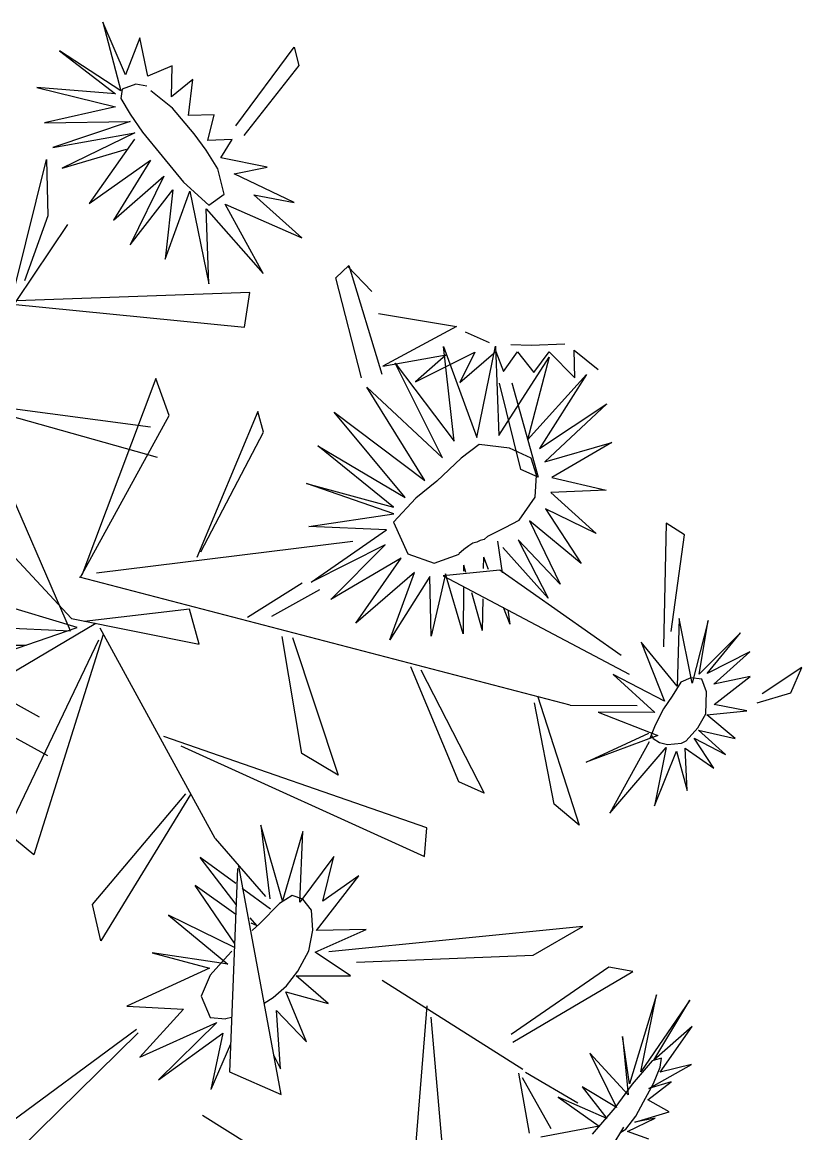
# Model space of a CAD drawing. Header units: millimetres. Extents: x -2729 to 15248, y -12439 to 5292.
# Drawn here: x 4014 to 4050, y -10872.7 to -10821.3 of the extents above; entities that cross this region are included whole.
import ezdxf

# ---------------------------------------------------------------- set-up
doc = ezdxf.new("R2010")
doc.units = ezdxf.units.MM

# ---------------------------------------------------------------- blocks, each defined once
blk = doc.blocks.new('aerysty')
at = {"color": 221, "linetype": 'Continuous'}
for p, q in [((-12.22, 1.638, 0.09), (-12.473, 0.625, 0.09)), ((-11.925, 0.658, 0.09), (-10.65, 1.72, 0.09)), ((-10.65, 1.72, 0.09), (-10.74, 0.579, 0.09)), ((-12.473, 0.625, 0.09), (-11.251, 1.332, 0.09)), ((-11.251, 1.332, 0.09), (-11.925, 0.658, 0.09)), ((-10.284, 0.333, 0.09), (-8.262, 1.353, 0.09)), ((-8.262, 1.353, 0.09), (-9.356, 0.345, 0.09)), ((-10.74, 0.579, 0.09), (-9.448, 1.02, 0.09)), ((-9.448, 1.02, 0.09), (-10.284, 0.333, 0.09)), ((-9.356, 0.345, 0.09), (-6.789, 0.394, 0.09)), ((-6.789, 0.394, 0.09), (-9.07, -0.205, 0.09)), ((-12.506, -0.502, 0.09), (-12.941, -2.914, 0.09)), ((-11.925, -2.263, 0.09), (-12.506, -0.502, 0.09)), ((-11.842, -0.42, 0.09), (-11.925, -2.263, 0.09)), ((-10.434, -2.84, 0.09), (-11.842, -0.42, 0.09)), ((-11.051, -0.298, 0.09), (-10.434, -2.84, 0.09)), ((-8.954, -2.023, 0.09), (-11.051, -0.298, 0.09)), ((-5.834, -0.365, 0.09), (-9.839, -0.405, 0.09)), ((-9.839, -0.405, 0.09), (-6.483, -1.791, 0.09)), ((-9.07, -0.205, 0.09), (-5.834, -0.365, 0.09)), ((-13.008, -0.601, 0.09), (-14.925, -2.556, 0.09)), ((-12.941, -2.914, 0.09), (-13.008, -0.601, 0.09)), ((-10.589, -0.533, 0.09), (-8.954, -2.023, 0.09)), ((-6.483, -1.791, 0.09), (-10.589, -0.533, 0.09)), ((3.691, -5.428, 0.09), (4.334, -6.944, 0.09)), ((3.719, -7.042, 0.09), (3.691, -5.428, 0.09)), ((4.334, -6.944, 0.09), (4.523, -5.323, 0.09)), ((4.523, -5.323, 0.09), (4.75, -6.992, 0.09)), ((4.75, -6.992, 0.09), (5.383, -5.367, 0.09)), ((5.383, -5.367, 0.09), (5.556, -7.07, 0.09)), ((5.556, -7.07, 0.09), (6.737, -5.623, 0.09)), ((6.737, -5.623, 0.09), (6.136, -7.045, 0.09)), ((2.141, -5.869, 0.09), (3.719, -7.042, 0.09)), ((3.384, -7.299, 0.09), (2.141, -5.869, 0.09)), ((6.136, -7.045, 0.09), (8.146, -6.387, 0.09)), ((8.146, -6.387, 0.09), (6.913, -7.577, 0.09)), ((0.713, -6.723, 0.09), (3.384, -7.299, 0.09)), ((3.267, -7.779, 0.09), (0.713, -6.723, 0.09)), ((6.913, -7.577, 0.09), (9.085, -7.037, 0.09)), ((9.085, -7.037, 0.09), (7.157, -8.12, 0.09)), ((-0.704, -8.248, 0.09), (3.267, -7.779, 0.09)), ((9.563, -7.883, 0.09), (6.921, -8.409, 0.09)), ((7.157, -8.12, 0.09), (9.563, -7.883, 0.09)), ((3.031, -8.581, 0.09), (-0.704, -8.248, 0.09)), ((3.502, -8.403, 0.09), (0.632, -10.473, 0.09)), ((2.862, -11.304, 0.09), (3.502, -8.403, 0.09)), ((3.354, -8.686, 0.09), (3.26, -8.513, 0.09)), ((6.398, -8.44, 0.09), (8.537, -10.602, 0.09)), ((9.207, -9.436, 0.09), (6.398, -8.44, 0.09)), ((6.921, -8.409, 0.09), (9.207, -9.436, 0.09)), ((0.632, -10.473, 0.09), (3.364, -8.816, 0.09)), ((4.309, -9.124, 0.09), (2.862, -11.304, 0.09)), ((4.702, -11.693, 0.09), (4.309, -9.124, 0.09)), ((4.998, -9.04, 0.09), (4.702, -11.693, 0.09)), ((6.664, -11.45, 0.09), (4.998, -9.04, 0.09)), ((5.895, -8.941, 0.09), (6.664, -11.45, 0.09)), ((8.537, -10.602, 0.09), (5.895, -8.941, 0.09)), ((2.413, -12.546, 0.09), (4.127, -9.983, 0.09)), ((-18.992, -14.294, 0.09), (-16.851, -15.954, 0.09)), ((-18.653, -14.899, 0.09), (-18.992, -14.294, 0.09)), ((-17.294, -14.001, 0.09), (-15.896, -16.081, 0.09)), ((-16.851, -15.954, 0.09), (-17.294, -14.001, 0.09)), ((-15.896, -16.081, 0.09), (-15.27, -14.156, 0.09)), ((-15.27, -14.156, 0.09), (-15.014, -16.093, 0.09)), ((-15.014, -16.093, 0.09), (-13.632, -14.008, 0.09)), ((-13.632, -14.008, 0.09), (-13.625, -15.975, 0.09)), ((-13.625, -15.975, 0.09), (-11.445, -14.602, 0.09)), ((-11.445, -14.602, 0.09), (-12.754, -16.48, 0.09)), ((8.141, -15.782, 0.09), (8.445, -18.854, 0.09)), ((9.318, -18.555, 0.09), (8.141, -15.782, 0.09)), ((-12.754, -16.48, 0.09), (-9.57, -16.263, 0.09)), ((-9.57, -16.263, 0.09), (-11.478, -16.993, 0.09)), ((5.951, -16.155, 0.09), (6.733, -19.19, 0.09)), ((7.425, -18.811, 0.09), (5.951, -16.155, 0.09)), ((6.806, -16.048, 0.09), (7.425, -18.811, 0.09)), ((8.445, -18.854, 0.09), (6.806, -16.048, 0.09)), ((9.665, -15.976, 0.09), (9.318, -18.555, 0.09)), ((10.089, -18.767, 0.09), (9.665, -15.976, 0.09)), ((-19.331, -16.855, 0.09), (-21.582, -16.442, 0.09)), ((-19.105, -17.434, 0.09), (-21.582, -16.442, 0.09)), ((4.455, -17.646, 0.09), (3.968, -16.947, 0.09)), ((4.467, -17.397, 0.09), (3.968, -16.947, 0.09)), ((11.591, -16.709, 0.09), (10.089, -18.767, 0.09)), ((10.685, -19.115, 0.09), (11.591, -16.709, 0.09)), ((-22.554, -18.705, 0.09), (-19.105, -17.434, 0.09)), ((-11.478, -16.993, 0.09), (-9.473, -17.721, 0.09)), ((-18.863, -17.937, 0.09), (-22.554, -18.705, 0.09)), ((-22.171, -19.99, 0.09), (-18.863, -17.937, 0.09)), ((-9.473, -17.721, 0.09), (-12.107, -17.845, 0.09)), ((-12.107, -17.845, 0.09), (-9.315, -19.555, 0.09)), ((4.197, -19.233, 0.09), (3.01, -17.85, 0.09)), ((4.251, -18.642, 0.09), (3.01, -17.85, 0.09)), ((13.572, -17.723, 0.09), (10.685, -19.115, 0.09)), ((11.109, -19.788, 0.09), (13.572, -17.723, 0.09)), ((-14.108, -18.915, 0.09), (-14.16, -19.175, 0.09)), ((-13.991, -19.368, 0.09), (-14.108, -18.915, 0.09)), ((-13.048, -20.424, 0.09), (-13.115, -18.796, 0.09)), ((-12.488, -18.547, 0.09), (-10.155, -21.327, 0.09)), ((-9.315, -19.555, 0.09), (-12.488, -18.547, 0.09)), ((4.19, -19.667, 0.09), (2.393, -18.495, 0.09)), ((2.393, -18.495, 0.09), (4.249, -20.714, 0.09)), ((5.753, -18.553, 0.09), (6.859, -19.547, 0.09)), ((14.922, -18.908, 0.09), (11.109, -19.788, 0.09)), ((11.48, -20.343, 0.09), (14.922, -18.908, 0.09)), ((-16.331, -19.015, 0.09), (-17.845, -22.214, 0.09)), ((-15.975, -22.561, 0.09), (-16.331, -19.015, 0.09)), ((-15.527, -19.188, 0.09), (-15.975, -22.561, 0.09)), ((-15.358, -19.292, 0.09), (-14.146, -22.289, 0.09)), ((-11.841, -22.736, 0.09), (-12.762, -19.318, 0.09)), ((-10.155, -21.327, 0.09), (-12.753, -19.089, 0.09)), ((5.427, -19.392, 0.09), (5.874, -19.678, 0.09)), ((5.521, -19.172, 0.09), (5.874, -19.678, 0.09)), ((-19.206, -19.56, 0.09), (-22.171, -19.99, 0.09)), ((-20.543, -21.811, 0.09), (-19.206, -19.56, 0.09)), ((-16.955, -19.616, 0.09), (-20.543, -21.811, 0.09)), ((-17.845, -22.214, 0.09), (-16.955, -19.616, 0.09)), ((-14.224, -19.987, 0.09), (-14.146, -22.289, 0.09)), ((1.489, -19.665, 0.09), (3.744, -21.255, 0.09)), ((4.249, -20.714, 0.09), (1.489, -19.665, 0.09)), ((4.824, -19.963, 0.09), (5.053, -20.231, 0.09)), ((-13.823, -20.233, 0.09), (-12.948, -22.828, 0.09)), ((4.82, -20.078, 0.09), (5.053, -20.231, 0.09)), ((15.521, -20.437, 0.09), (11.48, -20.343, 0.09)), ((11.51, -21.019, 0.09), (15.521, -20.437, 0.09)), ((16.148, -21.534, 0.09), (16.014, -20.119, 0.09)), ((-13.033, -20.78, 0.09), (-12.948, -22.828, 0.09)), ((15.23, -22.32, 0.09), (11.51, -21.019, 0.09)), ((15.105, -20.802, 0.09), (16.148, -21.534, 0.09)), ((15.435, -22.452, 0.09), (15.105, -20.802, 0.09)), ((0.282, -21.157, 0.09), (3.502, -21.939, 0.09)), ((3.744, -21.255, 0.09), (0.282, -21.157, 0.09)), ((3.502, -21.939, 0.09), (0.055, -22.886, 0.09)), ((10.937, -22.232, 0.09), (15.23, -22.32, 0.09)), ((14.275, -24.661, 0.09), (10.937, -22.232, 0.09)), ((14.251, -22.504, 0.09), (15.435, -22.452, 0.09)), ((14.625, -23.67, 0.09), (14.251, -22.504, 0.09)), ((0.055, -22.886, 0.09), (3.702, -22.82, 0.09)), ((3.702, -22.82, 0.09), (0.319, -24.454, 0.09)), ((10.287, -23.015, 0.09), (14.275, -24.661, 0.09)), ((12.919, -26.641, 0.09), (10.287, -23.015, 0.09)), ((0.319, -24.454, 0.09), (3.808, -23.776, 0.09)), ((3.808, -23.776, 0.09), (0.466, -25.651, 0.09)), ((0.466, -25.651, 0.09), (4.425, -24.108, 0.09)), ((4.425, -24.108, 0.09), (2.552, -27.173, 0.09)), ((7.296, -23.913, 0.09), (9.393, -28.544, 0.09)), ((7.592, -29.145, 0.09), (7.296, -23.913, 0.09)), ((8.623, -23.824, 0.09), (11.041, -28.076, 0.09)), ((9.393, -28.544, 0.09), (8.623, -23.824, 0.09)), ((9.56, -23.791, 0.09), (12.919, -26.641, 0.09)), ((11.041, -28.076, 0.09), (9.56, -23.791, 0.09)), ((13.503, -23.697, 0.09), (14.625, -23.67, 0.09)), ((14.075, -24.505, 0.09), (13.503, -23.697, 0.09)), ((2.552, -27.173, 0.09), (5.222, -24.237, 0.09)), ((5.222, -24.237, 0.09), (4.144, -28.38, 0.09)), ((4.144, -28.38, 0.09), (5.477, -24.421, 0.09)), ((5.477, -24.421, 0.09), (5.88, -28.911, 0.09)), ((5.88, -28.911, 0.09), (6.139, -24.22, 0.09)), ((6.139, -24.22, 0.09), (7.592, -29.145, 0.09)), ((11.971, -25.09, 0.09), (14.075, -24.505, 0.09)), ((13.514, -25.292, 0.09), (11.971, -25.09, 0.09)), ((10.851, -26.803, 0.09), (13.514, -25.292, 0.09)), ((10.608, -28.458, 0.09), (12.673, -26.33, 0.09)), ((14.032, -26.656, 0.09), (10.608, -28.458, 0.09)), ((12.673, -26.33, 0.09), (10.851, -26.803, 0.09)), ((12.512, -29.986, 0.09), (14.032, -26.656, 0.09)), ((12.776, -38.685, 0.09), (13.458, -34.877, 0.09)), ((13.458, -34.877, 0.09), (13.868, -37.814, 0.09)), ((-9.293, -34.947, 0.09), (-11.212, -37.874, 0.09)), ((11.082, -35.441, 0.09), (12.776, -38.685, 0.09)), ((12.099, -39.291, 0.09), (11.082, -35.441, 0.09)), ((13.868, -37.814, 0.09), (14.614, -36.086, 0.09)), ((14.614, -36.086, 0.09), (14.171, -39.115, 0.09)), ((9.295, -37.254, 0.09), (12.099, -39.291, 0.09)), ((12.358, -40.37, 0.09), (9.295, -37.254, 0.09)), ((14.171, -39.115, 0.09), (15.278, -38.021, 0.09)), ((15.278, -38.021, 0.09), (14.447, -40.041, 0.09)), ((9.119, -39.571, 0.09), (12.358, -40.37, 0.09)), ((11.973, -41.062, 0.09), (9.119, -39.571, 0.09)), ((14.447, -40.041, 0.09), (15.436, -40.087, 0.09)), ((15.436, -40.087, 0.09), (14.768, -40.988, 0.09)), ((8.769, -41.281, 0.09), (11.973, -41.062, 0.09)), ((14.768, -40.988, 0.09), (15.917, -41.409, 0.09)), ((12.272, -41.752, 0.09), (8.769, -41.281, 0.09)), ((15.917, -41.409, 0.09), (15.231, -42.375, 0.09)), ((9.285, -42.55, 0.09), (12.272, -41.752, 0.09)), ((12.543, -42.685, 0.09), (9.285, -42.55, 0.09)), ((15.231, -42.375, 0.09), (16.736, -43.129, 0.09)), ((9.306, -43.916, 0.09), (12.543, -42.685, 0.09)), ((16.736, -43.129, 0.09), (15.518, -43.502, 0.09)), ((15.518, -43.502, 0.09), (16.717, -44.265, 0.09)), ((12.936, -43.833, 0.09), (9.306, -43.916, 0.09)), ((9.965, -45.858, 0.09), (12.352, -43.882, 0.09)), ((13.182, -43.986, 0.09), (9.965, -45.858, 0.09)), ((10.519, -46.746, 0.09), (13.182, -43.986, 0.09)), ((13.496, -44.455, 0.09), (10.519, -46.746, 0.09)), ((11.244, -47.698, 0.09), (13.496, -44.455, 0.09)), ((16.717, -44.265, 0.09), (15.702, -44.947, 0.09)), ((15.702, -44.947, 0.09), (16.963, -46.234, 0.09)), ((13.683, -45.389, 0.09), (11.244, -47.698, 0.09)), ((12.409, -48.913, 0.09), (13.683, -45.389, 0.09)), ((14.442, -45.601, 0.09), (14.397, -48.99, 0.09)), ((16.613, -48.051, 0.09), (14.442, -45.601, 0.09)), ((14.179, -45.727, 0.09), (12.409, -48.913, 0.09)), ((14.397, -48.99, 0.09), (14.179, -45.727, 0.09)), ((15.171, -45.823, 0.09), (16.613, -48.051, 0.09)), ((16.963, -46.234, 0.09), (15.171, -45.823, 0.09))]:
    blk.add_line(p, q, dxfattribs=at)
at = {"color": 50, "linetype": 'Continuous'}
for p, q in [((-12.43, 0.488, 0.09), (-11.674, 0.537, 0.09)), ((-11.674, 0.537, 0.09), (-10.925, 0.474, 0.09)), ((-13.442, 0.419, 0.09), (-12.412, 0.369, 0.09)), ((-12.672, 0.379, 0.09), (-12.43, 0.488, 0.09)), ((-10.925, 0.474, 0.09), (-9.965, 0.388, 0.09)), ((-9.965, 0.388, 0.09), (-9.168, 0.219, 0.09)), ((-9.168, 0.219, 0.09), (-8.782, 0.038, 0.09)), ((-8.782, 0.038, 0.09), (-9.132, -0.25, 0.09)), ((-11.886, -0.474, 0.09), (-13.488, -0.658, 0.09)), ((-10.542, -0.409, 0.09), (-11.886, -0.474, 0.09)), ((-9.132, -0.25, 0.09), (-10.542, -0.409, 0.09)), ((3.821, -7.305, 0.09), (4.03, -7.188, 0.09)), ((4.03, -7.188, 0.09), (4.821, -7.077, 0.09)), ((4.821, -7.077, 0.09), (5.577, -7.128, 0.09)), ((5.577, -7.128, 0.09), (6.435, -7.664, 0.09)), ((3.407, -7.809, 0.09), (3.821, -7.305, 0.09)), ((6.435, -7.664, 0.09), (6.797, -8.168, 0.09)), ((3.26, -8.513, 0.09), (3.281, -8.16, 0.09)), ((3.281, -8.16, 0.09), (3.407, -7.809, 0.09)), ((6.797, -8.168, 0.09), (6.567, -8.637, 0.09)), ((3.838, -8.779, 0.09), (3.181, -8.639, 0.09)), ((6.567, -8.637, 0.09), (6.142, -8.891, 0.09)), ((4.67, -8.875, 0.09), (3.838, -8.779, 0.09)), ((5.389, -8.869, 0.09), (4.67, -8.875, 0.09)), ((6.142, -8.891, 0.09), (5.389, -8.869, 0.09)), ((-16.893, -16.617, 0.09), (-16.452, -16.415, 0.09)), ((-16.452, -16.415, 0.09), (-15.652, -16.213, 0.09)), ((-15.652, -16.213, 0.09), (-14.799, -16.157, 0.09)), ((-14.799, -16.157, 0.09), (-13.733, -16.254, 0.09)), ((-13.733, -16.254, 0.09), (-12.847, -16.627, 0.09)), ((-12.847, -16.627, 0.09), (-12.108, -17.202, 0.09)), ((-12.108, -17.202, 0.09), (-11.906, -17.819, 0.09)), ((-18.826, -18.316, 0.09), (-18.487, -17.687, 0.09)), ((-18.279, -17.5, 0.09), (-18.487, -17.687, 0.09)), ((-11.906, -17.819, 0.09), (-12.045, -18.322, 0.09)), ((-18.248, -19.204, 0.09), (-18.826, -18.316, 0.09)), ((-12.045, -18.322, 0.09), (-12.679, -18.592, 0.09)), ((-14.41, -18.945, 0.09), (-13.953, -18.831, 0.09)), ((-12.679, -18.592, 0.09), (-13.953, -18.831, 0.09)), ((-17.205, -19.415, 0.09), (-18.248, -19.204, 0.09)), ((-16.015, -19.242, 0.09), (-17.205, -19.415, 0.09)), ((-15.727, -19.2, 0.09), (-16.015, -19.242, 0.09)), ((7.556, -19.618, 0.09), (8.207, -19.266, 0.09)), ((8.207, -19.266, 0.09), (9.499, -19.246, 0.09)), ((9.499, -19.246, 0.09), (10.379, -19.76, 0.09)), ((6.783, -20.059, 0.09), (7.556, -19.618, 0.09)), ((10.379, -19.76, 0.09), (10.898, -20.403, 0.09)), ((6.125, -20.451, 0.09), (5.924, -20.55, 0.09)), ((6.27, -20.326, 0.09), (6.125, -20.451, 0.09)), ((6.419, -20.243, 0.09), (6.27, -20.326, 0.09)), ((6.566, -20.121, 0.09), (6.419, -20.243, 0.09)), ((6.783, -20.059, 0.09), (6.566, -20.121, 0.09)), ((10.898, -20.403, 0.09), (10.724, -21.5, 0.09)), ((4.367, -21.431, 0.09), (5.36, -20.692, 0.09)), ((5.365, -20.713, 0.09), (5.36, -20.692, 0.09)), ((5.649, -20.634, 0.09), (5.365, -20.713, 0.09)), ((5.924, -20.55, 0.09), (5.649, -20.634, 0.09)), ((4.044, -22.681, 0.09), (4.367, -21.431, 0.09)), ((10.724, -21.5, 0.09), (10.078, -22.755, 0.09)), ((15.228, -23.322, 0.09), (16.149, -22.066, 0.09)), ((4.893, -24.04, 0.09), (4.044, -22.681, 0.09)), ((9.086, -23.092, 0.09), (7.577, -23.43, 0.09)), ((10.078, -22.755, 0.09), (9.086, -23.092, 0.09)), ((7.577, -23.43, 0.09), (6.393, -23.803, 0.09)), ((14.724, -24.114, 0.09), (15.228, -23.322, 0.09)), ((6.393, -23.803, 0.09), (4.893, -24.04, 0.09)), ((14.037, -26.194, 0.09), (14.251, -25.003, 0.09)), ((12.316, -39.29, 0.09), (13.137, -38.973, 0.09)), ((13.137, -38.973, 0.09), (13.945, -39.874, 0.09)), ((12.544, -40.85, 0.09), (12.316, -39.29, 0.09)), ((13.945, -39.874, 0.09), (14.357, -40.793, 0.09)), ((12.996, -42.327, 0.09), (12.544, -40.85, 0.09)), ((14.357, -40.793, 0.09), (14.672, -41.678, 0.09)), ((14.672, -41.678, 0.09), (15.098, -43.176, 0.09)), ((13.407, -43.7, 0.09), (12.996, -42.327, 0.09)), ((15.098, -43.176, 0.09), (15.202, -44.452, 0.09)), ((13.785, -44.636, 0.09), (13.407, -43.7, 0.09)), ((14.146, -45.396, 0.09), (13.785, -44.636, 0.09)), ((15.078, -45.201, 0.09), (14.536, -45.586, 0.09)), ((15.288, -44.721, 0.09), (15.078, -45.201, 0.09)), ((14.536, -45.586, 0.09), (14.146, -45.396, 0.09))]:
    blk.add_line(p, q, dxfattribs=at)
at = {"color": 86, "linetype": 'Continuous'}
for p, q in [((-12.815, -4.82, 0.09), (-12.65, -2.023, 0.09)), ((-13.112, -4.802, 0.09), (-14.326, -2.398, 0.09)), ((-15.07, -3.094, 0.09), (-13.027, -5.053, 0.09)), ((-11.997, -6.073, 0.09), (-6.198, -3.302, 0.09)), ((-6.198, -3.302, 0.09), (-6.654, -4.328, 0.09)), ((-13.146, -9.856, 0.09), (-20.061, -4.295, 0.09)), ((-6.654, -4.328, 0.09), (-11.746, -6.339, 0.09)), ((7.306, -5.445, 0.09), (8.56, -4.411, 0.09)), ((8.56, -4.411, 0.09), (9.813, -4.639, 0.09)), ((-22.786, -16.103, 0.09), (-22.416, -4.804, 0.09)), ((-12.791, -4.994, 0.09), (-12.994, -12.668, 0.09)), ((9.813, -4.639, 0.09), (7.79, -5.475, 0.09)), ((-19.881, -6.332, 0.09), (-12.805, -10.305, 0.09)), ((-5.758, -6.366, 0.09), (-13.267, -15.458, 0.09)), ((-8.14, -7.533, 0.09), (-5.758, -6.366, 0.09)), ((-12.949, -14.137, 0.09), (-8.14, -7.533, 0.09)), ((1.928, -14.05, 0.09), (-1.965, -9.111, 0.09)), ((-1.965, -9.111, 0.09), (-1.804, -10.619, 0.09)), ((-1.804, -10.619, 0.09), (1.584, -13.982, 0.09)), ((11.872, -13.564, 0.09), (7.052, -10.475, 0.09)), ((7.847, -10.577, 0.09), (11.892, -12.557, 0.09)), ((4.121, -20.751, 0.09), (5.131, -11.086, 0.09)), ((5.64, -11.875, 0.09), (5.789, -18.72, 0.09)), ((2.413, -12.546, 0.09), (-5.296, -34.666, 0.09)), ((11.892, -12.557, 0.09), (11.872, -13.564, 0.09)), ((-20.425, -16.184, 0.09), (-19.964, -13.618, 0.09)), ((-19.964, -13.618, 0.09), (-12.285, -21.117, 0.09)), ((-3.17, -13.59, 0.09), (-3.389, -14.856, 0.09)), ((-0.079, -19.189, 0.09), (-3.17, -13.59, 0.09)), ((-9.159, -26.439, 0.09), (-7.143, -14.238, 0.09)), ((-7.143, -14.238, 0.09), (-5.988, -14.895, 0.09)), ((-5.988, -14.895, 0.09), (-9.233, -27.327, 0.09)), ((-3.389, -14.856, 0.09), (-0.207, -19.647, 0.09)), ((-12.409, -21.1, 0.09), (-20.425, -16.184, 0.09)), ((5.789, -18.72, 0.09), (4.121, -20.751, 0.09)), ((-6.243, -19.64, 0.09), (-6.342, -21.603, 0.09)), ((-2.125, -24.942, 0.09), (-6.243, -19.64, 0.09)), ((10.344, -19.653, 0.09), (10.192, -20.507, 0.09)), ((13.279, -23.091, 0.09), (10.344, -19.653, 0.09)), ((10.192, -20.507, 0.09), (12.953, -23.551, 0.09)), ((-29.086, -23.68, 0.09), (-21.172, -20.839, 0.09)), ((-21.282, -20.685, 0.09), (-28.87, -22.237, 0.09)), ((-6.342, -21.603, 0.09), (-2.365, -25.368, 0.09)), ((-11.841, -22.736, 0.09), (-6.716, -32.563, 0.09)), ((-10.783, -24.813, 0.09), (-18.703, -24.477, 0.09)), ((-18.703, -24.477, 0.09), (-17.522, -25.743, 0.09)), ((-17.522, -25.743, 0.09), (-10.866, -25.009, 0.09)), ((3.103, -25.107, 0.09), (-4.704, -34.118, 0.09)), ((-1.846, -26.292, 0.09), (0.416, -25.139, 0.09)), ((-2.508, -27.199, 0.09), (0.219, -25.983, 0.09)), ((-7.093, -33.91, 0.09), (-4.78, -28.353, 0.09)), ((-4.78, -28.353, 0.09), (-3.686, -29.626, 0.09)), ((13.593, -32.359, 0.09), (10.282, -28.298, 0.09)), ((-6.881, -32.277, 0.09), (-17.129, -29.27, 0.09)), ((-17.129, -29.27, 0.09), (-16.959, -30.886, 0.09)), ((9.613, -28.975, 0.09), (12.787, -32.544, 0.09)), ((-3.686, -29.626, 0.09), (-6.875, -33.336, 0.09)), ((5.645, -32.093, 0.09), (-1.517, -30.666, 0.09)), ((-1.201, -30.655, 0.09), (4.997, -31.342, 0.09)), ((13.542, -32.4, 0.09), (13.189, -30.811, 0.09)), ((-16.959, -30.886, 0.09), (-7.206, -32.316, 0.09)), ((-12.963, -31.273, 0.09), (-13.624, -38.532, 0.09)), ((4.997, -31.342, 0.09), (5.645, -32.093, 0.09)), ((12.787, -32.544, 0.09), (13.593, -32.359, 0.09)), ((-6.651, -32.843, 0.09), (-15.539, -37.077, 0.09)), ((-12.111, -37.52, 0.09), (-11.689, -32.611, 0.09)), ((-15.085, -39.404, 0.09), (-7.291, -33.463, 0.09)), ((-12.195, -41.285, 0.09), (-7.585, -33.622, 0.09)), ((-7.291, -33.463, 0.09), (-9.758, -41.557, 0.09)), ((-7.585, -33.622, 0.09), (-2.102, -42.159, 0.09)), ((-5.366, -41.23, 0.09), (-7.093, -33.91, 0.09)), ((-5.265, -34.637, 0.09), (3.223, -35.391, 0.09)), ((4.298, -36.855, 0.09), (-5.157, -34.628, 0.09)), ((1.303, -34.752, 0.09), (-1.317, -42.742, 0.09)), ((3.449, -44.272, 0.09), (8.545, -34.77, 0.09)), ((8.545, -34.77, 0.09), (10.015, -35.468, 0.09)), ((3.223, -35.391, 0.09), (4.298, -36.855, 0.09)), ((-1.127, -42.75, 0.09), (2.309, -35.809, 0.09)), ((10.015, -35.468, 0.09), (3.693, -44.198, 0.09)), ((19.988, -39.433, 0.09), (15.889, -39.742, 0.09)), ((20.567, -40.078, 0.09), (19.988, -39.433, 0.09)), ((16.052, -40.281, 0.09), (20.567, -40.078, 0.09)), ((7.938, -44.208, 0.09), (2.289, -44.211, 0.09)), ((4.301, -44.652, 0.09), (9.893, -46.676, 0.09)), ((7.767, -45.179, 0.09), (4.67, -44.413, 0.09)), ((9.893, -46.676, 0.09), (7.767, -45.179, 0.09))]:
    blk.add_line(p, q, dxfattribs=at)

msp = doc.modelspace()

# ---------------------------------------------------------------- block references
at = {"xscale": -1, "rotation": 236.1532349929076}
msp.add_blockref('aerysty', (4048.379, -10861.885, 0.246), dxfattribs=at)

doc.saveas('drawing.dxf')
